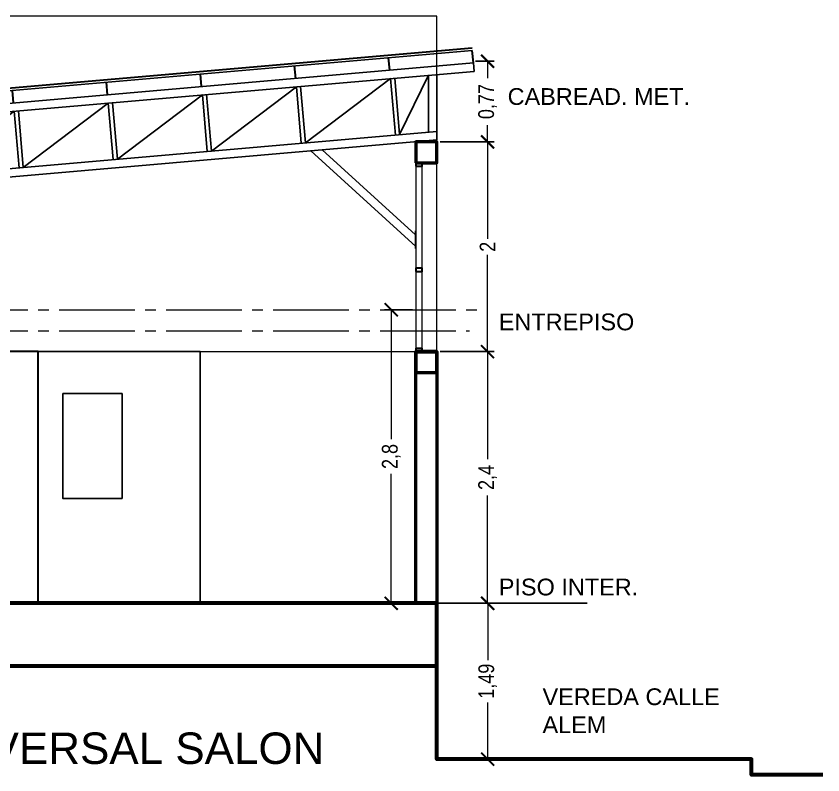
# Model space of a CAD drawing. Header units: millimetres. Extents: x 424 to 530, y 463 to 518.
# Drawn here: x 477.52 to 485.21, y 493 to 500.24 of the extents above; entities that cross this region are included whole.
import ezdxf

# ---------------------------------------------------------------- set-up
doc = ezdxf.new("R2010")
doc.units = ezdxf.units.MM
doc.header["$PDMODE"] = 3
doc.linetypes.add('ACAD_ISO04W100', pattern=[30, 24, -3, 0, -3])
for name, color, linetype, lineweight in [('CARPINTERIA', 7, 'Continuous', 9), ('COTAS', 7, 'Continuous', 13), ('MUROS020', 7, 'Continuous', 50)]:
    doc.layers.add(name, color=color, linetype=linetype, lineweight=lineweight)
doc.layers.add('Texto GRAL', color=7, linetype='Continuous')
doc.styles.add('LaProve_Plantas Arquitectura$0$Standard', font='arial.ttf')
doc.styles.get("Standard").update_dxf_attribs({"font": 'technic_.ttf', "height": 0.15})
doc.dimstyles.new('ISO-25', dxfattribs={"dimscale": 0.05, "dimtxt": 0.15, "dimasz": 2.5, "dimexe": 1.25, "dimexo": 0.625, "dimtad": 0, "dimtxsty": 'Standard', "dimblk": 'ARCHTICK', "dimcen": 2.5, "dimclrd": 256, "dimclrt": 256, "dimadec": 0, "dimazin": 0, "dimtfac": 1, "dimtmove": 0, "dimatfit": 3, "dimfxl": 1, "dimlwd": -1, "dimarcsym": 0})

# ---------------------------------------------------------------- blocks, each defined once
blk = doc.blocks.new('_ArchTick')
at = {"color": 0, "linetype": 'ByBlock', "const_width": 0.15}
blk.add_lwpolyline([(-0.5, -0.5), (0.5, 0.5)], dxfattribs=at)
blk = doc.blocks.new('*D44')
at = {"layer": 'COTAS', "color": 0, "lineweight": -2, "transparency": 16777216}
for p, q in [((481.5622, 494.6364), (482.0783, 494.6364)), ((481.5621, 493.1498), (482.0783, 493.1498))]:
    blk.add_line(p, q, dxfattribs=at)
at = {"layer": 'COTAS', "transparency": 16777216}
for p, q in [((482.0158, 494.6364), (482.0158, 494.0952)), ((482.0158, 493.1498), (482.0158, 493.691))]:
    blk.add_line(p, q, dxfattribs=at)
at = {"layer": 'Defpoints', "color": 0, "transparency": 16777216}
for p in [(481.531, 494.6364), (482.0158, 494.6364), (481.5309, 493.1498)]:
    blk.add_point(p, dxfattribs=at)
at = {"layer": 'COTAS', "transparency": 16777216, "xscale": 0.125, "yscale": 0.125, "zscale": 0.125}
for p, rotation in [((482.0158, 494.6364), 90), ((482.0158, 493.1498), 270)]:
    blk.add_blockref('_ArchTick', p, dxfattribs=dict(at, rotation=rotation))
at = {"layer": 'COTAS', "transparency": 16777216, "insert": (482.0158, 493.8931), "char_height": 0.15, "attachment_point": 5, "rotation": 90}
blk.add_mtext('1,49', dxfattribs=at)
blk = doc.blocks.new('*D45')
at = {"layer": 'COTAS', "color": 0, "lineweight": -2, "transparency": 16777216}
for p, q in [((481.8998, 499.8059), (482.0769, 499.8059)), ((481.5622, 499.0364), (482.0769, 499.0364))]:
    blk.add_line(p, q, dxfattribs=at)
at = {"layer": 'COTAS', "transparency": 16777216}
for p, q in [((482.0144, 499.8059), (482.0144, 499.6454)), ((482.0144, 499.0364), (482.0144, 499.1969))]:
    blk.add_line(p, q, dxfattribs=at)
at = {"layer": 'Defpoints', "color": 0, "transparency": 16777216}
for p in [(481.8686, 499.8059), (482.0144, 499.8059), (481.531, 499.0364)]:
    blk.add_point(p, dxfattribs=at)
at = {"layer": 'COTAS', "transparency": 16777216, "xscale": 0.125, "yscale": 0.125, "zscale": 0.125}
for p, rotation in [((482.0144, 499.8059), 90), ((482.0144, 499.0364), 270)]:
    blk.add_blockref('_ArchTick', p, dxfattribs=dict(at, rotation=rotation))
at = {"layer": 'COTAS', "transparency": 16777216, "insert": (482.0144, 499.4212), "char_height": 0.15, "attachment_point": 5, "rotation": 90}
blk.add_mtext('0,77', dxfattribs=at)
blk = doc.blocks.new('*D52')
at = {"layer": 'COTAS', "color": 0, "lineweight": -2, "transparency": 16777216}
for p, q in [((481.5622, 497.0364), (482.0769, 497.0364)), ((481.5622, 494.6364), (482.0769, 494.6364))]:
    blk.add_line(p, q, dxfattribs=at)
at = {"layer": 'COTAS', "transparency": 16777216}
for p, q in [((482.0144, 497.0364), (482.0144, 496.0098)), ((482.0144, 494.6364), (482.0144, 495.6631))]:
    blk.add_line(p, q, dxfattribs=at)
at = {"layer": 'Defpoints', "color": 0, "transparency": 16777216}
for p in [(481.531, 497.0364), (482.0144, 497.0364), (481.531, 494.6364)]:
    blk.add_point(p, dxfattribs=at)
at = {"layer": 'COTAS', "transparency": 16777216, "xscale": 0.125, "yscale": 0.125, "zscale": 0.125}
for p, rotation in [((482.0144, 497.0364), 90), ((482.0144, 494.6364), 270)]:
    blk.add_blockref('_ArchTick', p, dxfattribs=dict(at, rotation=rotation))
at = {"layer": 'COTAS', "transparency": 16777216, "insert": (482.0144, 495.8364), "char_height": 0.15, "attachment_point": 5, "rotation": 90}
blk.add_mtext('2,4', dxfattribs=at)
blk = doc.blocks.new('*D53')
at = {"layer": 'COTAS', "color": 0, "lineweight": -2, "transparency": 16777216}
for p, q in [((481.5622, 499.0364), (482.0769, 499.0364)), ((481.5935, 497.0364), (482.0769, 497.0364))]:
    blk.add_line(p, q, dxfattribs=at)
at = {"layer": 'COTAS', "transparency": 16777216}
for p, q in [((482.0144, 499.0364), (482.0144, 498.1136)), ((482.0144, 497.0364), (482.0144, 497.9592))]:
    blk.add_line(p, q, dxfattribs=at)
at = {"layer": 'Defpoints', "color": 0, "transparency": 16777216}
for p in [(481.531, 499.0364), (482.0144, 499.0364), (481.5622, 497.0364)]:
    blk.add_point(p, dxfattribs=at)
at = {"layer": 'COTAS', "transparency": 16777216, "xscale": 0.125, "yscale": 0.125, "zscale": 0.125}
for p, rotation in [((482.0144, 499.0364), 90), ((482.0144, 497.0364), 270)]:
    blk.add_blockref('_ArchTick', p, dxfattribs=dict(at, rotation=rotation))
at = {"layer": 'COTAS', "transparency": 16777216, "insert": (482.0144, 498.0364), "char_height": 0.15, "attachment_point": 5, "rotation": 90}
blk.add_mtext('2', dxfattribs=at)
blk = doc.blocks.new('VIGARET')
at = {"lineweight": 30}
for p, q in [((-0.8073, 0.7771), (14.3355, 2.0948)), ((13.551, 1.8809), (13.5406, 2.0005)), ((14.348, 1.9503), (14.3376, 2.0698)), ((12.6544, 1.8029), (12.644, 1.9225)), ((11.7578, 1.7249), (11.7474, 1.8445)), ((10.8612, 1.647), (10.8508, 1.7666)), ((9.9646, 1.5689), (9.9542, 1.6884)), ((9.068, 1.4911), (9.0576, 1.6106)), ((8.1713, 1.4131), (8.1609, 1.5327)), ((7.2748, 1.3348), (7.2644, 1.4544)), ((6.3781, 1.2568), (6.3677, 1.3763)), ((5.4815, 1.1788), (5.4711, 1.2983)), ((4.5849, 1.1013), (4.5745, 1.2208)), ((3.6883, 1.0233), (3.6779, 1.1429)), ((2.7916, 0.9454), (2.7812, 1.0649)), ((1.895, 0.8674), (1.8846, 0.987)), ((0.9984, 0.7895), (0.988, 0.909)), ((0.1019, 0.7106), (0.0915, 0.8302)), ((-0.7948, 0.6326), (-0.8052, 0.7522)), ((13.7967, 0.3489), (13.7967, 0.1824)), ((0.2, -0.6521), (0.2, -0.8185))]:
    blk.add_line(p, q, dxfattribs=at)
for p, q in [((-0.8052, 0.7522), (14.3376, 2.0698)), ((-0.7948, 0.6335), (14.348, 1.9503)), ((14.348, 1.9503), (14.355, 1.8706)), ((-0.7879, 0.5538), (14.355, 1.8706)), ((12.7486, 1.1889), (13.5586, 1.8013)), ((13.5586, 1.8013), (13.6054, 1.2634)), ((13.5984, 1.8048), (13.6452, 1.2668)), ((13.6452, 1.2668), (13.92, 1.8328)), ((13.92, 1.8328), (13.92, 1.2907)), ((14, 1.8397), (14, 1.2174)), ((11.8514, 1.1109), (12.6613, 1.7233)), ((12.6613, 1.7233), (12.7081, 1.1854)), ((12.7012, 1.7268), (12.748, 1.1888)), ((10.9547, 1.0329), (11.7647, 1.6454)), ((11.7647, 1.6454), (11.8115, 1.1074)), ((11.8046, 1.6488), (11.8514, 1.1109)), ((10.0581, 0.9549), (10.8681, 1.5674)), ((10.8681, 1.5674), (10.9149, 1.0294)), ((10.908, 1.5709), (10.9547, 1.0329)), ((9.1615, 0.877), (9.9715, 1.4894)), ((9.9715, 1.4894), (10.0183, 0.9515)), ((10.0113, 1.4929), (10.0581, 0.9549)), ((8.2722, 0.7996), (9.0822, 1.4121)), ((9.0822, 1.4121), (9.129, 0.8741)), ((9.1221, 1.4156), (9.1688, 0.8776)), ((7.3683, 0.721), (8.1783, 1.3335)), ((8.1783, 1.3335), (8.225, 0.7955)), ((8.2181, 1.337), (8.2649, 0.799)), ((0, 0.0803), (14, 1.2977)), ((6.4717, 0.6431), (7.2816, 1.2555)), ((7.2816, 1.2555), (7.3284, 0.7176)), ((7.3215, 1.259), (7.3683, 0.721)), ((0, 0), (14, 1.2174)), ((6.385, 1.1776), (6.4318, 0.6396)), ((6.4249, 1.181), (6.4717, 0.6431)), ((6.4249, 1.181), (7.3284, 0.7176)), ((5.4884, 1.0996), (5.5352, 0.5616)), ((5.5283, 1.1031), (5.575, 0.5651)), ((5.5283, 1.1031), (6.4318, 0.6396)), ((12.8, 1.113), (13.8, 0.2)), ((12.9083, 1.1225), (13.7967, 0.3113)), ((4.5918, 1.0216), (4.6386, 0.4837)), ((4.6316, 1.0251), (4.6784, 0.4871)), ((4.6316, 1.0251), (5.5352, 0.5616)), ((3.6878, 0.943), (3.7346, 0.4051)), ((3.7277, 0.9465), (3.7745, 0.4085)), ((3.7277, 0.9465), (4.6312, 0.483)), ((2.7986, 0.8657), (2.8453, 0.3277)), ((2.8384, 0.8692), (2.8852, 0.3312)), ((2.8384, 0.8692), (3.742, 0.4057)), ((0.2, 0.1004), (0.2, 0.8405)), ((1.9019, 0.7877), (1.9487, 0.2498)), ((1.9418, 0.7912), (1.9886, 0.2532)), ((1.9418, 0.7912), (2.8453, 0.3277)), ((1.0053, 0.7098), (1.0521, 0.1718)), ((1.0452, 0.7132), (1.092, 0.1753)), ((1.0452, 0.7132), (1.9487, 0.2498)), ((-0.7948, 0.6335), (-0.7879, 0.5538)), ((0, 0), (0, 0.6223)), ((0.08, 0.0873), (0.08, 0.6293)), ((0.2, 0.6397), (1.0521, 0.1718)), ((13.7967, 0.3113), (13.7967, 0.203)), ((1.187, 0.1032), (0.2, -0.7979)), ((1.0559, 0.0918), (0.2, -0.6896)), ((0.2, -0.6896), (0.2, -0.7979))]:
    blk.add_line(p, q)
blk.add_lwpolyline([(-0.9927, 0.7553), (-1.0122, 0.7553), (-1.0122, 0.5553), (-0.8122, 0.5553), (-0.8122, 0.7553), (-0.6641, 0.7689)], dxfattribs=at)
blk = doc.blocks.new('*D63')
at = {"layer": 'COTAS', "color": 0, "lineweight": -2, "transparency": 16777216}
for p, q in [((481.2997, 497.4364), (481.0335, 497.4364)), ((481.2997, 494.6364), (481.0335, 494.6364))]:
    blk.add_line(p, q, dxfattribs=at)
at = {"layer": 'COTAS', "transparency": 16777216}
for p, q in [((481.096, 497.4364), (481.096, 496.2025)), ((481.096, 494.6364), (481.096, 495.8703))]:
    blk.add_line(p, q, dxfattribs=at)
at = {"layer": 'Defpoints', "color": 0, "transparency": 16777216}
for p in [(481.096, 497.4364), (481.331, 497.4364), (481.331, 494.6364)]:
    blk.add_point(p, dxfattribs=at)
at = {"layer": 'COTAS', "transparency": 16777216, "xscale": 0.125, "yscale": 0.125, "zscale": 0.125}
for p, rotation in [((481.096, 497.4364), 90), ((481.096, 494.6364), 270)]:
    blk.add_blockref('_ArchTick', p, dxfattribs=dict(at, rotation=rotation))
at = {"layer": 'COTAS', "transparency": 16777216, "insert": (481.096, 496.0364), "char_height": 0.15, "attachment_point": 5, "rotation": 90}
blk.add_mtext('2,8', dxfattribs=at)

msp = doc.modelspace()

# ---------------------------------------------------------------- linework, layer by layer
at = {"linetype": 'ACAD_ISO04W100', "lineweight": 9, "ltscale": 0.03}
for p, q in [((467.731, 497.4364), (481.945, 497.4364)), ((467.731, 497.2364), (481.8432, 497.2364))]:
    msp.add_line(p, q, dxfattribs=at)
at = {"lineweight": 60}
msp.add_line((481.331, 497.0364), (481.531, 497.0364), dxfattribs=at)
msp.add_line((481.531, 494.6364), (482.9647, 494.6364))
at = {"lineweight": 18}
msp.add_lwpolyline([(467.531, 500.2364), (467.531, 497.0364), (481.531, 497.0364), (481.531, 500.2364)], close=True, dxfattribs=at)
at = {"lineweight": 30}
msp.add_lwpolyline([(477.731, 497.0364), (475.931, 497.0364), (475.931, 494.6364), (477.731, 494.6364)], close=True, dxfattribs=at)
for points in [[(479.2745, 497.0364), (477.731, 497.0364), (477.731, 494.6364), (479.2745, 494.6364)], [(477.9653, 496.6364), (478.531, 496.6364), (478.531, 495.6364), (477.9653, 495.6364)]]:
    msp.add_lwpolyline(points, close=True)
at = {"lineweight": 60}
for points in [[(485.2102, 492.9998), (484.5309, 492.9998), (484.5309, 493.1498), (481.5309, 493.1498), (481.531, 494.6364), (456.531, 494.6364), (456.531, 494.0364)], [(481.5309, 493.1498), (481.5309, 494.0364), (456.531, 494.0364)]]:
    msp.add_lwpolyline(points, dxfattribs=at)
at = {"layer": 'CARPINTERIA'}
msp.add_lwpolyline([(481.331, 497.0364), (481.391, 497.0364), (481.391, 498.8364), (481.331, 498.8364)], close=True, dxfattribs=at)
at = {"layer": 'CARPINTERIA', "lineweight": 30}
for points in [[(481.331, 498.8064), (481.391, 498.8064), (481.391, 498.8364), (481.331, 498.8364)], [(481.331, 497.8021), (481.391, 497.8021), (481.391, 497.8321), (481.331, 497.8321)], [(481.331, 497.0364), (481.391, 497.0364), (481.391, 497.0664), (481.331, 497.0664)]]:
    msp.add_lwpolyline(points, close=True, dxfattribs=at)
at = {"layer": 'MUROS020'}
for p, q in [((481.331, 494.6364), (481.331, 497.0364)), ((481.531, 497.0364), (481.531, 494.6364))]:
    msp.add_line(p, q, dxfattribs=at)
for points in [[(481.331, 498.8364), (481.531, 498.8364), (481.531, 499.0364), (481.331, 499.0364)], [(481.331, 496.8364), (481.531, 496.8364), (481.531, 497.0364), (481.331, 497.0364)]]:
    msp.add_lwpolyline(points, close=True, dxfattribs=at)

# ---------------------------------------------------------------- block references
at = {"color": 70}
msp.add_blockref('VIGARET', (467.531, 497.8391), dxfattribs=at)

# ---------------------------------------------------------------- texts
at = {"layer": 'Texto GRAL', "style": 'LaProve_Plantas Arquitectura$0$Standard'}
for s, width, heights, insert, char_height, attachment_point in [('CABREAD. MET.', 1.759163, [0], (482.2056, 499.5497), 0.16, 1), ('ENTREPISO', 1.759163, [0], (482.1213, 497.3999), 0.16, 1), ('PISO INTER.', 1.759163, [0], (482.1213, 494.8715), 0.16, 1), ('VEREDA CALLE ALEM', 1.872601, [0], (482.5384, 493.825), 0.16, 1), ('CORTE  TRANSVERSAL SALON', 10.739678, [0.4092], (480.4589, 493.4039), 0.3, 3)]:
    msp.add_mtext_dynamic_manual_height_columns(s, width=width, gutter_width=12.5, heights=heights, dxfattribs=dict(at, insert=insert, char_height=char_height, attachment_point=attachment_point))

# ---------------------------------------------------------------- dimensions: what is measured, and where the dimension line sits
at = {"layer": 'COTAS'}
for base, p1, p2, picture, middle in [((482.0144, 499.8059), (481.531, 499.0364), (481.8686, 499.8059), '*D45', (482.0144, 499.4212)), ((482.0144, 499.0364), (481.5622, 497.0364), (481.531, 499.0364), '*D53', (482.0144, 498.0364)), ((482.0144, 497.0364), (481.531, 494.6364), (481.531, 497.0364), '*D52', (482.0144, 495.8364)), ((482.0158, 494.6364), (481.5309, 493.1498), (481.531, 494.6364), '*D44', (482.0158, 493.8931))]:
    dim = msp.add_linear_dim(base=base, p1=p1, p2=p2, angle=90, dimstyle='ISO-25', dxfattribs=at)
    dim.commit()
    dim.dimension.update_dxf_attribs({"geometry": picture, "text_midpoint": middle})
dim = msp.add_aligned_dim(p1=(481.331, 494.6364), p2=(481.331, 497.4364), distance=0.2349, dimstyle='ISO-25', dxfattribs=at)
dim.commit()
dim.dimension.update_dxf_attribs({"geometry": '*D63', "text_midpoint": (481.096, 496.0364)})

doc.saveas('drawing.dxf')
